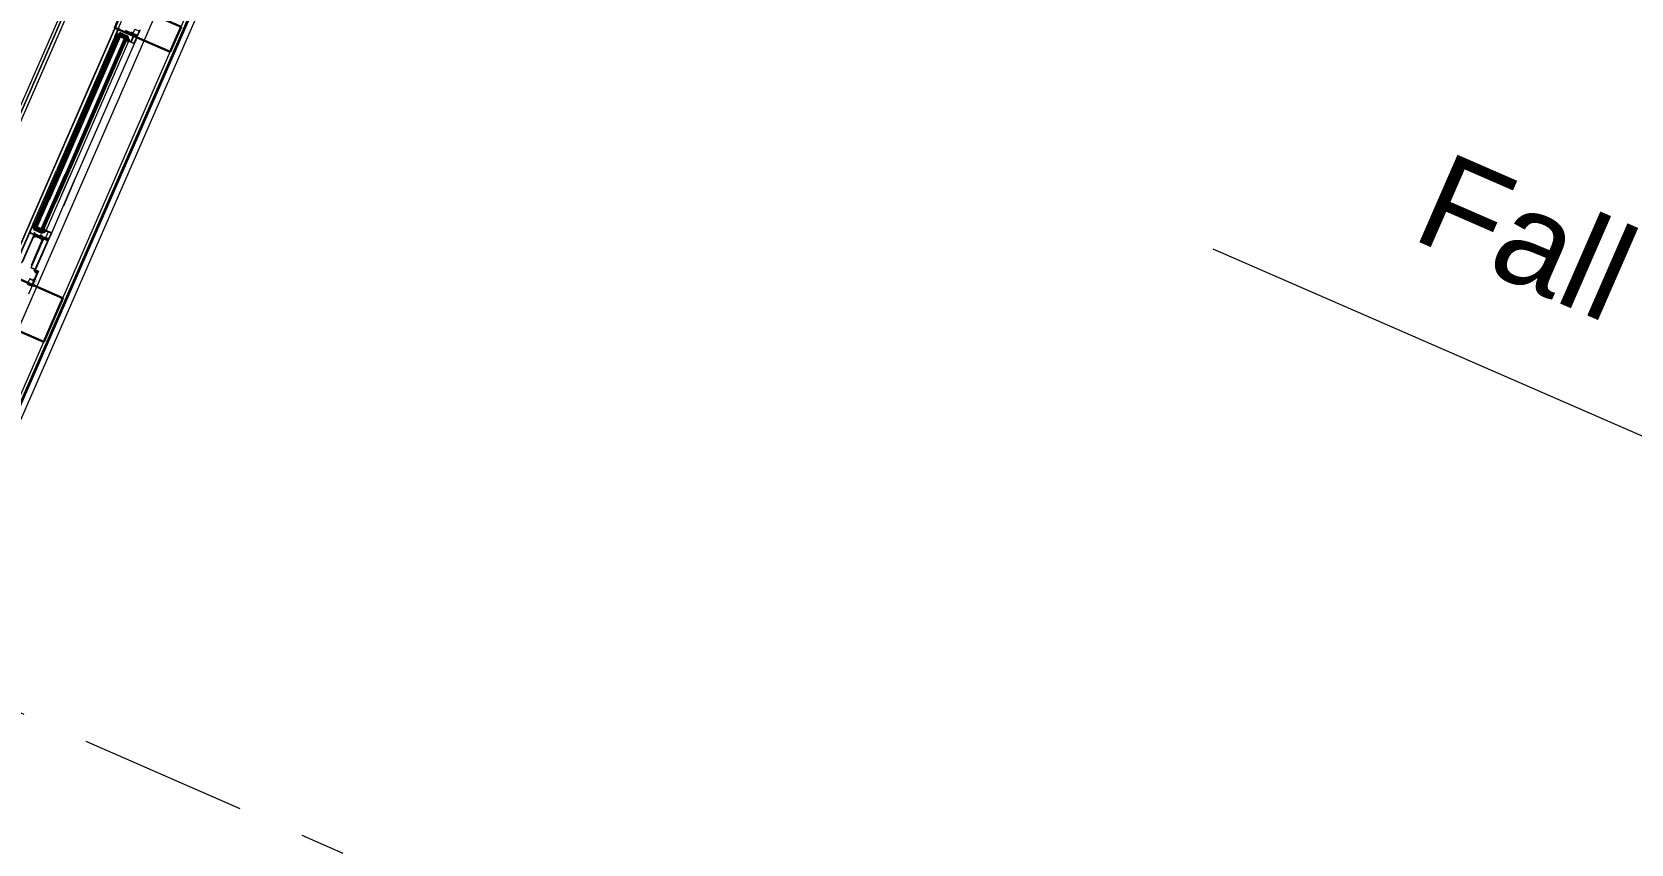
# Model space of a CAD drawing. Header units: millimetres. Extents: x -37281 to 954596, y -59787 to 956680.
# Drawn here: x 869816 to 874843, y -16851 to -14298 of the extents above; entities that cross this region are included whole.
import ezdxf
from ezdxf.enums import TextEntityAlignment as Align

# ---------------------------------------------------------------- set-up
doc = ezdxf.new("R2010")
doc.units = ezdxf.units.MM
doc.header["$MEASUREMENT"] = 0
doc.linetypes.add('Dot & Dashed', pattern=[670.277762, 352.777767, -176.388884, 0, -141.111112])
doc.linetypes.add('Double Dashed', pattern=[1093.611073, 529.166651, -211.666656, 141.111112, -211.666656])
for name, color, linetype, lineweight in [('0_Pen_No__2', 8, 'Continuous', 15), ('0_Pen_No__5', 7, 'Continuous', 25), ('0_Pen_No__6', 7, 'Continuous', 35), ('0_Pen_No__7', 7, 'Continuous', 35), ('0_Pen_No__9', 7, 'Continuous', 13), ('New_A-20-M_Floor_Slab_Pen_No__89', 8, 'Continuous', 20), ('New_A-20-M_Roof_Accessory_Pen_No__1', 7, 'Continuous', 13), ('New_A-20-M_Roof_Pen_No__93', 8, 'Continuous', 13), ('New_A-25-M_Curtain_Wall_Pen_No__90', 8, 'Continuous', 20), ('New_A-25-M_Wall_Ext_Pen_No__87', 8, 'Continuous', 20), ('New_A-95-P_Text_1_50_GA_Pen_No__1', 7, 'Continuous', 13), ('New_ArchiCAD Windows_Pen_No__1', 7, 'Continuous', 13), ('New_ArchiCAD Windows_Pen_No__3', 7, 'Continuous', 18), ('New_ArchiCAD Zone Stamps_Pen_No__9', 7, 'Continuous', 13)]:
    doc.layers.add(name, color=color, linetype=linetype, lineweight=lineweight)
for name, color, linetype, lineweight, true_color in [('0_Pen_No__40', 7, 'Continuous', 35, 0x2a2a2a), ('New_A-15-MG_Structural_Grid_Phase_2_Pen_No__222', 7, 'Continuous', 13, 0x65af33), ('New_A-20-M_Roof_Accessory_Pen_No__81', 7, 'Continuous', 20, 0x6a6a6a), ('New_A-25-M_Curtain_Wall_Pen_No__69', 7, 'Continuous', 20, 0x606060), ('New_A-35-M_FFE-Zone_Pen_No__74', 7, 'Continuous', 20, 0x606060), ('New_ArchiCAD Windows_Pen_No__23', 7, 'Continuous', 30, 0x2a2a2a)]:
    doc.layers.add(name, color=color, linetype=linetype, lineweight=lineweight, true_color=true_color)
for name, color, linetype in [('New_A-15-MG_Structural_Grid_Phase_2', 7, 'Continuous'), ('New_A-20-M_Floor_Slab', 7, 'Continuous'), ('New_A-20-M_Roof', 7, 'Continuous'), ('New_A-20-M_Roof_Accessory', 7, 'Continuous'), ('New_A-25-M_Curtain_Wall', 7, 'Continuous'), ('New_A-25-M_Wall_Ext', 7, 'Continuous'), ('New_A-35-M_FFE-Zone', 7, 'Continuous'), ('New_ArchiCAD Windows', 7, 'Continuous')]:
    doc.layers.add(name, color=color, linetype=linetype)
doc.styles.add('GENERATED_STYLE_2', font='')
doc.styles.add('GENERATED_STYLE_3', font='')
doc.styles.add('GENERATED_STYLE_4', font='')
doc.styles.get('GENERATED_STYLE_2').set_extended_font_data('Arial', bold=True)
doc.styles.get('GENERATED_STYLE_3').set_extended_font_data('Arial')
doc.styles.get('GENERATED_STYLE_4').set_extended_font_data('Swis721 BT')

# ---------------------------------------------------------------- blocks, each defined once
blk = doc.blocks.new('Wall_243_2', base_point=(874395.1, -4631.3))
at = {"layer": 'New_A-25-M_Wall_Ext_Pen_No__87', "linetype": 'Continuous', "flags": 128}
for points in [[(874303.4, -4591.3), (866445, -22613.3)], [(866536.6, -22653.2), (874395.1, -4631.3)]]:
    blk.add_lwpolyline(points, dxfattribs=at)
blk = doc.blocks.new('Wall_245_2', base_point=(874285.1, -4632.6))
at = {"layer": 'New_A-25-M_Wall_Ext_Pen_No__87', "linetype": 'Continuous', "flags": 128}
for points in [[(869174.3, -16353.3), (874285.1, -4632.6)], [(872218, -8960.2), (869023, -16287.4)]]:
    blk.add_lwpolyline(points, dxfattribs=at)
blk = doc.blocks.new('Single Office_INB 2108_81_2', base_point=(867408.1, -14183.8))
at = {"layer": 'New_A-35-M_FFE-Zone_Pen_No__74', "linetype": 'Continuous'}
for p, q in [((866201.1, -12504.5), (865300, -14571.2)), ((869958.9, -14143.1), (866201.1, -12504.5)), ((869057.7, -16209.8), (869958.9, -14143.1)), ((865300, -14571.2), (869057.7, -16209.8))]:
    blk.add_line(p, q, dxfattribs=at)
at = {"layer": 'New_ArchiCAD Zone Stamps_Pen_No__9'}
for tag, height, style, p in [('ROOM_NAME', 250, 'GENERATED_STYLE_2', (866906.9, -13138.5)), ('zoneNameLine2', 250, 'GENERATED_STYLE_2', (866718.4, -13570.7)), ('ROOM_NUMBER', 200, 'GENERATED_STYLE_3', (866530, -13991.4)), ('measuredAreaCode', 200, 'GENERATED_STYLE_3', (866373, -14351.5)), ('DUMMY_649', 200, 'GENERATED_STYLE_3', (866680.4, -14485.5)), ('DUMMY_650', 200, 'GENERATED_STYLE_3', (867029.9, -14637.9)), ('DUMMY_651', 133.3, 'GENERATED_STYLE_3', (867309.2, -14744.5))]:
    blk.add_attdef(tag, text='', height=height, rotation=336.4404, dxfattribs=dict(at, style=style)).set_placement(p, align=Align.TOP_LEFT)
blk = doc.blocks.new('Slab_14_2', base_point=(829422.8, -33019))
at = {"layer": 'New_A-20-M_Floor_Slab_Pen_No__89', "linetype": 'Continuous', "flags": 128}
blk.add_lwpolyline([(875235.6, -26822.8), (866165.9, -22868), (874174.2, -4502.5), (868527.2, -2040.2), (868435.5, -2000.1), (866447.9, -6558.2), (861160.5, -4252.6), (853558.9, -11326.4), (853176.1, -10915), (829422.8, -33019)], dxfattribs=at)
blk = doc.blocks.new('Slab_18_2', base_point=(875235.6, -26822.8))
at = {"layer": 'New_A-20-M_Floor_Slab_Pen_No__89', "linetype": 'Continuous', "flags": 128}
blk.add_lwpolyline([(875235.6, -26822.8), (866165.9, -22868), (874174.2, -4502.5), (883243.8, -8457.3)], close=True, dxfattribs=at)
blk = doc.blocks.new('Triple Window 19_2')
at = {"layer": 'New_ArchiCAD Windows_Pen_No__1', "linetype": 'Continuous'}
for p, q in [((-1175, -0.5), (-1175, 0)), ((1175, -0.5), (1175, 0)), ((-1175, -190), (-1175, -0.5)), ((1175, -190), (1175, -0.5))]:
    blk.add_line(p, q, dxfattribs=at)
at = {"layer": 'New_ArchiCAD Windows_Pen_No__23', "linetype": 'Continuous'}
for p, q in [((-1175, 0), (-1125, 0)), ((-1125, 0), (-1125, -190)), ((-268, -190), (-268, 0)), ((-268, 0), (-225, 0)), ((-225, 0), (-182, 0)), ((-182, 0), (-182, -190)), ((662.5, -190), (662.5, 0)), ((662.5, 0), (725, 0)), ((725, 0), (812.5, 0)), ((812.5, 0), (812.5, -190)), ((1100, -190), (1100, 0)), ((1100, 0), (1175, 0)), ((-1125, -190), (-1175, -190)), ((-225, -190), (-268, -190)), ((-182, -190), (-225, -190)), ((725, -190), (662.5, -190)), ((812.5, -190), (725, -190)), ((1175, -190), (1100, -190))]:
    blk.add_line(p, q, dxfattribs=at)
at = {"layer": 'New_ArchiCAD Windows_Pen_No__3', "linetype": 'Continuous'}
for p, q in [((-1175, 165), (1175, 165)), ((-1125, 0), (-268, 0)), ((-182, 0), (662.5, 0)), ((812.5, 0), (1100, 0)), ((-1175, -200), (1175, -200)), ((-268, -190), (-1125, -190)), ((662.5, -190), (-182, -190)), ((1100, -190), (812.5, -190))]:
    blk.add_line(p, q, dxfattribs=at)
blk = doc.blocks.new('Wall_353_2', base_point=(874468.4, -4712.5))
at = {"layer": 'New_ArchiCAD Windows', "color": 251, "linetype": 'Continuous', "lineweight": 20, "true_color": 0x606060, "xscale": -1, "zscale": 1000, "rotation": 66.44041158399281}
blk.add_blockref('Triple Window 19_2', (870003.6, -14451.5), dxfattribs=at)
blk = doc.blocks.new('Morph_2_2', base_point=(864302.5, 0))
at = {"layer": 'New_A-20-M_Roof_Pen_No__93', "linetype": 'Continuous', "flags": 128}
blk.add_lwpolyline([(866367, -22792), (874315.3, -4564.1)], dxfattribs=at)
blk = doc.blocks.new('Beam_8_2', base_point=(874303.4, -4591.3))
at = {"layer": 'New_A-25-M_Curtain_Wall_Pen_No__69', "linetype": 'Dot & Dashed'}
blk.add_line((874303.4, -4591.3), (866445, -22613.3), dxfattribs=at)
at = {"layer": 'New_A-25-M_Curtain_Wall_Pen_No__90', "linetype": 'Continuous'}
for p, q in [((874303.4, -4591.3), (866445, -22613.3)), ((874505.7, -4679.5), (866647.2, -22701.5))]:
    blk.add_line(p, q, dxfattribs=at)
blk = doc.blocks.new('Polyline_5_2', base_point=(876841.2, -16424.4))
at = {"layer": 'New_A-20-M_Roof_Accessory_Pen_No__1', "linetype": 'Continuous'}
for q in [(876582.7, -15766.2), (876183, -16682.8)]:
    blk.add_line((876841.2, -16424.4), q, dxfattribs=at)
at = {"layer": 'New_A-20-M_Roof_Accessory_Pen_No__81', "linetype": 'Continuous', "flags": 128}
blk.add_lwpolyline([(876841.2, -16424.4), (873530, -14980.5)], dxfattribs=at)
blk = doc.blocks.new('Standard grid marker_8')
at = {"layer": 'New_A-15-MG_Structural_Grid_Phase_2_Pen_No__222', "linetype": 'Double Dashed'}
blk.add_line((705.1, 0), (32130.3, 0), dxfattribs=at)
at = {"layer": 'New_A-15-MG_Structural_Grid_Phase_2_Pen_No__222', "style": 'GENERATED_STYLE_4'}
for tag, p in [('AC_MarkerText_1_0', (-500, 43.4)), ('AC_MarkerText_1_1', (33335.4, 43.4))]:
    blk.add_attdef(tag, text='', height=350, rotation=180, dxfattribs=at).set_placement(p, align=Align.MIDDLE_CENTER)
blk = doc.blocks.new('Standard grid marker_19')
at = {"layer": 'New_A-15-MG_Structural_Grid_Phase_2_Pen_No__222', "linetype": 'Double Dashed'}
blk.add_line((948.6, 0), (36650.5, 0), dxfattribs=at)
at = {"layer": 'New_A-15-MG_Structural_Grid_Phase_2_Pen_No__222', "style": 'GENERATED_STYLE_4'}
for tag, p in [('AC_MarkerText_1_0', (-500, -588.3)), ('AC_MarkerText_1_1', (38099.1, -588.3))]:
    blk.add_attdef(tag, text='', height=350, rotation=90, dxfattribs=at).set_placement(p, align=Align.MIDDLE_CENTER)

msp = doc.modelspace()

# ---------------------------------------------------------------- linework, layer by layer
at = {"layer": '0_Pen_No__2', "linetype": 'Continuous', "flags": 128}
for points in [[(870089.6, -14286.1), (870081.8, -14304), (870083.3, -14304.7), (870083.9, -14303.3), (870084.8, -14303.7), (870083.2, -14307.4), (870082.3, -14307), (870082.7, -14306), (870081.6, -14305.6), (870081.5, -14305.5), (870081.4, -14305.5), (870081.3, -14305.5), (870081.1, -14305.5), (870081, -14305.6), (870080.9, -14305.6), (870080.8, -14305.7), (870080.7, -14305.8), (870080.6, -14305.9), (870080.6, -14306), (870078.8, -14310), (870078.8, -14310.1), (870078.8, -14310.3), (870078.8, -14310.4), (870078.8, -14310.5), (870078.8, -14310.6), (870078.9, -14310.7), (870078.9, -14310.8), (870079, -14310.9), (870079.1, -14311), (870079.2, -14311.1), (870080.3, -14311.5), (870080.7, -14310.6), (870081.7, -14311), (870080.7, -14313.3), (870076.5, -14311.5), (870097.3, -14263.9)], [(870133.5, -14297.6), (870134.3, -14298), (870132.5, -14302), (870131.8, -14301.7), (870130.1, -14299.9), (870130, -14299.8), (870129.8, -14299.8), (870129.7, -14299.8), (870129.5, -14299.8), (870129.4, -14299.9), (870129.2, -14299.9), (870129.1, -14300), (870129, -14300.1), (870128.9, -14300.3), (870128.8, -14300.4), (870128.8, -14300.5), (870128.7, -14300.7), (870128.5, -14300.9), (870128.4, -14301), (870128.2, -14301.2), (870128, -14301.3), (870127.7, -14301.4), (870127.5, -14301.4), (870127.3, -14301.4), (870127, -14301.3), (870126.8, -14301.3), (870124.2, -14300.1), (870123, -14302.9), (870124.7, -14303.6), (870124.5, -14304.1), (870124.4, -14304.2), (870124.3, -14304.3), (870124.2, -14304.4), (870124.1, -14304.5), (870123.9, -14304.6), (870123.8, -14304.6), (870123.6, -14304.7), (870123.5, -14304.7), (870123.3, -14304.6), (870123.2, -14304.6), (870120.3, -14303.3), (870120.4, -14302.1), (870121.6, -14302.6), (870122.7, -14299.5), (870109.4, -14293.7)], [(870111.9, -14293.1), (870125.6, -14299.1), (870125.7, -14299.1), (870125.8, -14299.2), (870126, -14299.2), (870126.1, -14299.1), (870126.2, -14299.1), (870131.1, -14297.7)], [(870133.6, -14307.1), (870133.4, -14306.6), (870133.8, -14306.3), (870134.2, -14306.1), (870134.6, -14305.9), (870135, -14305.9), (870135.5, -14305.9), (870136, -14305.9), (870136.4, -14306.1), (870136.8, -14306.3), (870137.3, -14306.6), (870137.6, -14307), (870137.9, -14307.4), (870138.1, -14307.9), (870138.2, -14308.4), (870138.3, -14308.9), (870138.2, -14309.4), (870138.2, -14309.8), (870142.1, -14311.5), (870142.5, -14310.5), (870143.8, -14311), (870143.7, -14311.4), (870143.5, -14311.3), (870142.7, -14313.1), (870143, -14313.7), (870144.8, -14314.5), (870145.7, -14314.4), (870146, -14314.8), (870137.3, -14334.7), (870119.7, -14327), (870120.5, -14325.2), (870118.4, -14324.3), (870118.4, -14323.4), (870118.5, -14323.3), (870118.6, -14323.2), (870118.7, -14323.1), (870118.8, -14322.9), (870118.8, -14322.8), (870118.9, -14322.6), (870118.9, -14322.4), (870118.8, -14322.3), (870119.2, -14321.9), (870120.2, -14322.4), (870120.7, -14321.3), (870120.1, -14319.4), (870121.1, -14319.1), (870121.6, -14320.7), (870121.6, -14320.9), (870121.6, -14321.2), (870121.6, -14321.5), (870121.6, -14321.8), (870121.5, -14322), (870121.2, -14322.8), (870122.6, -14326.3), (870122.6, -14326.5), (870122.7, -14326.6), (870122.8, -14326.7), (870123, -14326.8), (870123.1, -14326.9), (870127, -14328.6)], [(870127, -14328.6), (870134.3, -14311.8), (870134.2, -14310.6), (870134.6, -14310.8), (870135, -14310.8), (870135.3, -14310.8), (870135.6, -14310.8), (870135.9, -14310.7), (870136.2, -14310.5), (870136.5, -14310.3), (870136.7, -14310.1), (870136.9, -14309.8), (870137, -14309.5), (870137.1, -14309.2), (870137.1, -14308.8), (870137.1, -14308.5), (870137, -14308.2), (870136.8, -14307.9), (870136.6, -14307.6), (870136.4, -14307.4), (870136.1, -14307.2), (870135.8, -14307.1), (870135.5, -14307), (870135.2, -14306.9), (870134.8, -14307), (870134.5, -14307.1), (870133.6, -14307.1)], [(870133.4, -14297.5), (870134.3, -14297.9), (870132.5, -14302), (870131.8, -14301.7), (870130.1, -14299.9), (870129.1, -14302.3), (870131.9, -14303.5), (870130.7, -14306.6), (870129.5, -14306.1), (870129.5, -14307.3), (870132.4, -14308.6), (870132.5, -14308.6), (870132.7, -14308.7), (870132.8, -14308.7), (870133, -14308.6), (870133.1, -14308.6), (870133.3, -14308.5), (870133.4, -14308.4), (870133.5, -14308.3), (870133.6, -14308.2), (870133.7, -14308.1), (870133.9, -14307.6), (870132.1, -14306.9), (870133.3, -14304.1), (870145.4, -14309.4), (870145.6, -14309.5), (870145.7, -14309.5), (870145.8, -14309.7), (870145.9, -14309.8), (870146, -14309.9), (870146, -14310.1), (870146, -14310.2), (870146, -14310.4), (870146, -14310.5), (870145.9, -14310.7), (870145.1, -14312.5), (870142.8, -14311.5), (870143.3, -14312.7), (870143.4, -14313), (870143.6, -14313.3), (870143.8, -14313.5), (870144.1, -14313.7), (870144.4, -14313.8), (870146.1, -14314.6), (870156.9, -14289.8)], [(869855.3, -14945.3), (869854.8, -14945.5), (869854.8, -14946), (869855, -14946.4), (869855.1, -14946.8), (869855.4, -14947.2), (869855.7, -14947.5), (869856.1, -14947.8), (869856.5, -14948.1), (869856.9, -14948.2), (869857.4, -14948.3), (869858, -14948.3), (869858.5, -14948.2), (869858.9, -14948.1), (869859.4, -14947.8), (869859.8, -14947.5), (869860.1, -14947.1), (869860.4, -14946.8), (869864.3, -14948.5), (869863.9, -14949.5), (869865.2, -14950.1), (869865.3, -14949.7), (869865.1, -14949.7), (869865.9, -14947.9), (869866.6, -14947.7), (869868.3, -14948.4), (869868.9, -14949.2), (869869.4, -14949.1), (869878.1, -14929.2), (869860.5, -14921.6), (869859.7, -14923.4), (869857.6, -14922.5), (869856.9, -14923), (869856.9, -14923.2), (869856.9, -14923.4), (869856.9, -14923.5), (869856.8, -14923.7), (869856.7, -14923.8), (869856.6, -14923.9), (869856.5, -14924.1), (869856.4, -14924.1), (869856.4, -14924.7), (869857.4, -14925.1), (869856.9, -14926.2), (869855.2, -14927.1), (869855.6, -14928), (869857.1, -14927.2), (869857.3, -14927.1), (869857.5, -14926.9), (869857.7, -14926.7), (869857.9, -14926.5), (869858, -14926.2), (869858.3, -14925.5), (869861.9, -14924.1), (869862, -14924.1), (869862.2, -14924.1), (869862.4, -14924.1), (869862.5, -14924.1), (869862.7, -14924.1), (869866.6, -14925.8)], [(869866.6, -14925.8), (869859.3, -14942.6), (869858.3, -14943.3), (869858.7, -14943.5), (869859, -14943.7), (869859.2, -14944), (869859.4, -14944.3), (869859.5, -14944.6), (869859.6, -14944.9), (869859.6, -14945.2), (869859.6, -14945.5), (869859.5, -14945.9), (869859.4, -14946.2), (869859.2, -14946.4), (869859, -14946.7), (869858.7, -14946.9), (869858.4, -14947), (869858.1, -14947.1), (869857.8, -14947.2), (869857.4, -14947.1), (869857.1, -14947.1), (869856.8, -14946.9), (869856.5, -14946.8), (869856.3, -14946.5), (869856.1, -14946.3), (869855.9, -14946), (869855.3, -14945.3)], [(869809.1, -15073.1), (869822.1, -15078.8), (869823.3, -15076), (869821, -15075), (869822.2, -15074.6), (869823, -15074.4), (869823.8, -15074.6), (869823.9, -15074.7), (869831.6, -15057.1), (869829, -15056), (869829.4, -15055), (869829.5, -15054.9), (869829.6, -15054.8), (869829.7, -15054.7), (869829.8, -15054.6), (869830.5, -15054.2), (869830.8, -15054.4), (869830.5, -15055.2), (869831.6, -15055.6), (869831.7, -15055.7), (869831.8, -15055.7), (869831.9, -15055.7), (869832.1, -15055.7), (869832.2, -15055.7), (869832.3, -15055.6), (869832.4, -15055.5), (869832.5, -15055.4), (869832.6, -15055.3), (869832.6, -15055.2), (869834.4, -15051.2), (869834.4, -15051.1), (869834.5, -15050.9), (869834.5, -15050.8), (869834.4, -15050.7), (869834.4, -15050.6), (869834.3, -15050.5), (869834.3, -15050.4), (869834.2, -15050.3), (869834.1, -15050.2), (869834, -15050.1), (869832.9, -15049.7), (869832.6, -15050.4), (869832.2, -15050.4), (869832, -15049.6), (869832, -15049.4), (869832, -15049.3), (869832, -15049.1), (869832.1, -15049), (869832.6, -15047.9), (869836.7, -15049.7), (869805.1, -15122.1)], [(869833.3, -15053), (869832.6, -15054.5), (869831, -15055.1), (869830.8, -15055), (869830.9, -15054.4), (869829.9, -15053.9)]]:
    msp.add_lwpolyline(points, dxfattribs=at)
for points in [[(870127.8, -14329.3), (870136.7, -14333.1), (870144.3, -14315.6), (870142.4, -14314.8), (870142.3, -14314.7), (870142.2, -14314.6), (870142.1, -14314.5), (870142, -14314.4), (870141.9, -14314.2), (870141.2, -14312.4), (870137.6, -14310.8), (870137.2, -14311.2), (870136.8, -14311.5), (870136.4, -14311.8), (870135.9, -14311.9), (870135.3, -14312)], [(870133.9, -14302.7), (870135.7, -14298.7), (870135.8, -14298.5), (870135.8, -14298.2), (870135.8, -14297.8), (870135.8, -14297.7), (870135.9, -14297.6), (870135.9, -14297.4), (870137.4, -14294.1), (870137.4, -14293.9), (870137.5, -14293.8), (870137.6, -14293.7), (870137.9, -14293.5), (870138, -14293.2), (870138.2, -14293), (870139.9, -14289), (870152.5, -14294.5), (870151.5, -14296.7), (870152.1, -14297), (870148.1, -14306.2), (870147.5, -14305.9), (870146.5, -14308.2)], [(869867.6, -14926), (869876.5, -14929.8), (869868.9, -14947.4), (869867, -14946.5), (869866.8, -14946.5), (869866.7, -14946.4), (869866.5, -14946.4), (869866.3, -14946.5), (869866.2, -14946.5), (869864.3, -14947.2), (869860.8, -14945.7), (869860.8, -14945.2), (869860.7, -14944.6), (869860.6, -14944.1), (869860.4, -14943.7), (869860.1, -14943.2)], [(869808.5, -15074.5), (869806.8, -15078.5), (869806.6, -15078.8), (869806.5, -15079), (869806.2, -15079.2), (869806.1, -15079.3), (869806.1, -15079.4), (869806, -15079.6), (869803.3, -15085.7), (869803.3, -15085.8), (869803.2, -15086), (869803.2, -15086.1), (869803.2, -15086.4), (869803.2, -15086.7), (869803.1, -15087), (869801.3, -15091), (869813.9, -15096.5), (869814.9, -15094.2), (869815.5, -15094.5), (869820.7, -15082.5), (869820.1, -15082.3), (869821.1, -15080)]]:
    msp.add_lwpolyline(points, close=True, dxfattribs=at)
for points in [[(869810.2, -14927.4), (869818, -14909.5), (869819.3, -14910.1), (869818.9, -14911), (869819.8, -14911.4), (869821.2, -14908.2), (869820.3, -14907.8), (869819.9, -14908.7), (869818.8, -14908.3, -0.414214), (869818.4, -14907.2), (869820.2, -14903.2, -0.414214), (869821.2, -14902.8), (869822.3, -14903.2), (869821.9, -14904.2), (869822.8, -14904.6), (869823.8, -14902.3), (869819.9, -14900.5), (869755.9, -15047.2)], [(869787.4, -15019), (869820.7, -14942.8, -0.414214), (869822, -14942.3), (869822.1, -14942.3, 0.294108), (869823.1, -14942.1), (869824.4, -14940.9), (869824.7, -14940.3), (869822.3, -14940.3), (869821.6, -14940), (869823.3, -14936), (869824.1, -14936.3), (869825.7, -14938.1), (869826.7, -14935.7), (869824, -14934.5), (869825.1, -14931.4), (869826.3, -14931.9), (869826.4, -14930.6), (869823.7, -14929.5, 0.414214), (869822.3, -14930), (869822.1, -14930.4), (869823.7, -14931.1), (869822.5, -14933.9), (869821.1, -14933.2), (869810.7, -14928.7, -0.414214)], [(869814.4, -15030.8), (869847.6, -14954.5, 0.414214), (869847.1, -14953.2), (869847.1, -14953.2, -0.294108), (869846.5, -14952.3), (869846.4, -14950.5), (869846.7, -14949.9), (869848.3, -14951.7), (869849.1, -14952), (869850.8, -14948), (869850.1, -14947.6), (869847.7, -14947.7), (869848.7, -14945.3), (869851.5, -14946.5), (869853, -14943.6), (869851.8, -14943), (869852.7, -14942.1), (869855.6, -14943.4, -0.414214), (869856.1, -14944.7), (869855.9, -14945.1), (869854.1, -14944.4), (869852.9, -14947.1), (869853.8, -14947.5), (869865, -14952.4, 0.414214), (869866.3, -14951.9), (869867.1, -14950.1), (869865.5, -14949.3), (869865.5, -14948.8), (869866, -14948.6, -0.198912), (869867.6, -14948.6), (869869.3, -14949.4), (869825.3, -15050.2), (869823.6, -15049.4, -0.198912), (869822.5, -15048.3), (869822.3, -15047.8), (869822.7, -15047.4), (869824.4, -15048.1), (869825.2, -15046.3, 0.414214), (869824.7, -15045), (869812.6, -15039.7)], [(869850.1, -14953.2, 0.112281), (869849.8, -14953.6), (869815.2, -15033, 0.112281), (869815.1, -15033.5, -0.112281), (869814.9, -15034.3), (869813.2, -15038.3), (869825.7, -15043.8), (869826.7, -15041.5), (869827.2, -15041.7), (869864.4, -14956.5), (869863.9, -14956.3), (869864.9, -14954), (869853.2, -14948.9)], [(869853.2, -14948.9), (869852.3, -14948.5), (869850.6, -14952.5, -0.112281), (869850.1, -14953.2)]]:
    msp.add_lwpolyline(points, format="xyb", dxfattribs=at)
msp.add_lwpolyline([(869820.6, -14934.7), (869821.9, -14935.2), (869820.2, -14939.2, 0.112281), (869820, -14940.1, -0.112281), (869819.9, -14940.5), (869785.3, -15020, -0.112281), (869785, -15020.3, 0.112281), (869784.5, -15021.1), (869782.7, -15025.1), (869770.2, -15019.6), (869771.2, -15017.3), (869770.9, -15017.2), (869808.1, -14931.9), (869808.3, -14932), (869809.3, -14929.8)], format="xyb", close=True, dxfattribs=at)
at = {"layer": '0_Pen_No__40', "linetype": 'Continuous'}
msp.add_line((874037.9, -5700.7), (866899.2, -22072), dxfattribs=at)
at = {"layer": '0_Pen_No__5', "linetype": 'Continuous'}
for p, q in [((870091.3, -14300.5), (869901.1, -14736.6)), ((870096.8, -14302.9), (869906.6, -14739)), ((870111.4, -14309.3), (869921.3, -14745.4)), ((870116.9, -14311.7), (869926.8, -14747.8)), ((870116.9, -14311.7), (870091.3, -14300.5)), ((870092.8, -14312.1), (870111.4, -14309.3)), ((870107.4, -14318.4), (870092.8, -14312.1)), ((870096.8, -14302.9), (870107.4, -14318.4)), ((869821.7, -14918.8), (869901.1, -14736.6)), ((869827.2, -14921.2), (869906.6, -14739)), ((869841.8, -14927.6), (869921.3, -14745.4)), ((869847.3, -14930), (869926.8, -14747.8)), ((869901.1, -14736.6), (869863.4, -14823)), ((869906.6, -14739), (869868.9, -14825.4)), ((869921.3, -14745.4), (869883.6, -14831.8)), ((869926.8, -14747.8), (869889.1, -14834.2)), ((869847.3, -14930), (869821.7, -14918.8)), ((869827.2, -14921.2), (869845.8, -14918.4)), ((869845.8, -14918.4), (869831.2, -14912)), ((869831.2, -14912), (869841.8, -14927.6))]:
    msp.add_line(p, q, dxfattribs=at)
at = {"layer": '0_Pen_No__6', "linetype": 'Continuous', "flags": 128}
msp.add_lwpolyline([(869827, -14937.6, -0.414214), (869825.7, -14938.1), (869824.1, -14936.3), (869823.3, -14936), (869821.6, -14940), (869822.3, -14940.3), (869824.7, -14940.3), (869829.6, -14938.8, -0.176327), (869830.3, -14938.9), (869844, -14944.9, -0.176327), (869844.5, -14945.3), (869846.7, -14949.9), (869848.3, -14951.7), (869849.1, -14952), (869850.8, -14948), (869850.1, -14947.6), (869847.7, -14947.7, -0.414214), (869847.2, -14946.4), (869847.2, -14946.3, 0.414214), (869846.4, -14944.3), (869843.8, -14943.1), (869845, -14940.4), (869846.7, -14941.1), (869846.9, -14940.7, 0.414214), (869846.4, -14939.4), (869843.5, -14938.1), (869842.6, -14939), (869843.8, -14939.6), (869842.3, -14942.5), (869829, -14936.7, 0.414214), (869827, -14937.5)], format="xyb", close=True, dxfattribs=at)
at = {"layer": '0_Pen_No__9', "linetype": 'Continuous'}
for p, q in [((870076.7, -14311.6), (869892.9, -14733)), ((870080.7, -14313.3), (869896.9, -14734.7)), ((870119.7, -14327), (869934.7, -14751.3)), ((870137.3, -14334.7), (869952.3, -14758.9)), ((869819.9, -14900.5), (869892.9, -14733)), ((869823.8, -14902.3), (869896.9, -14734.7)), ((869896.9, -14734.7), (869859.2, -14821.1)), ((869860.5, -14921.6), (869934.7, -14751.3)), ((869878.1, -14929.2), (869952.3, -14758.9)), ((869934.7, -14751.3), (869897.1, -14837.6)), ((869952.3, -14758.9), (869914.7, -14845.3))]:
    msp.add_line(p, q, dxfattribs=at)
at = {"layer": '0_Pen_No__9', "linetype": 'Continuous', "flags": 128}
for points in [[(870087.7, -14308), (870085.2, -14313.9), (870085, -14314.5), (870084.4, -14314.2), (870084.3, -14314.4), (870084.2, -14314.3), (870083, -14313.9), (870081.9, -14313.4), (870080.9, -14312.7), (870080.7, -14312.5), (870081.6, -14311.2), (870080.3, -14310.6), (870080.2, -14310.9), (870079.8, -14310.9), (870079.1, -14309.6), (870080.5, -14306.5), (870081.9, -14306.1), (870082.2, -14306.3), (870082, -14306.6), (870083.4, -14307.2), (870083.6, -14306.1), (870084.4, -14306.2), (870084.2, -14306.9), (870084.6, -14307.4), (870084.7, -14307.4), (870084.8, -14307.5), (870084.9, -14307.6), (870085, -14307.7), (870085.1, -14307.8), (870085.1, -14307.9), (870085.1, -14308), (870085.2, -14308.2), (870085.2, -14308.3), (870085.2, -14308.5), (870085.1, -14308.7), (870085.1, -14308.9), (870085.3, -14309.1), (870085.5, -14309), (870085.7, -14308.9), (870085.9, -14308.8), (870086, -14308.6), (870086.1, -14308.4), (870086.2, -14308.2), (870086.2, -14308.1), (870086.2, -14307.9), (870086.2, -14307.8), (870086.1, -14307.7), (870086.1, -14307.5), (870086, -14307.4), (870085.9, -14307.4), (870085.7, -14307.2), (870085.5, -14307.1), (870085.3, -14307), (870085, -14306.9), (870084.8, -14306.9), (870084.6, -14306.2), (870085, -14306), (870085.4, -14305.9), (870085.8, -14305.9), (870086.2, -14305.9), (870086.6, -14306.1), (870087, -14306.2), (870087.4, -14306.5), (870087.5, -14306.7), (870087.6, -14306.9), (870087.7, -14307.1), (870087.8, -14307.3), (870087.8, -14307.6), (870087.7, -14307.8)], [(870081.9, -14310.5), (870079.9, -14309.6), (870081, -14307), (870083, -14307.9)], [(870082, -14312.3), (870081.9, -14312.3), (870082.9, -14310), (870083.2, -14310.1), (870083.5, -14313.1), (870083.2, -14313)], [(870084.8, -14313.4), (870087.1, -14307.7), (870087.1, -14307.5), (870087.1, -14307.4), (870087, -14307.3), (870087, -14307.1), (870086.9, -14307), (870086.8, -14306.9), (870086.7, -14306.8), (870086.6, -14306.7), (870086.4, -14306.7), (870086.3, -14306.6), (870086.2, -14306.8), (870086.4, -14306.9), (870086.6, -14307.1), (870086.7, -14307.3), (870086.8, -14307.5), (870086.9, -14307.8), (870086.9, -14308), (870086.9, -14308.2), (870086.7, -14308.6), (870086.6, -14308.9), (870086.3, -14309.2), (870086.1, -14309.4), (870085.8, -14309.6), (870085.4, -14309.7), (870085.1, -14309.8), (870084.5, -14308.7), (870084.7, -14308.5), (870084.6, -14308.2), (870084.2, -14308.7), (870084.3, -14313.1), (870084.5, -14313.6), (870084.7, -14313.6)], [(870118.8, -14326.7), (870118.9, -14326.7), (870119, -14326.7), (870119.2, -14326.7), (870119.3, -14326.6), (870119.4, -14326.5), (870119.5, -14326.4), (870119.6, -14326.3), (870119.6, -14326.2), (870120, -14325.4), (870120, -14325.4), (870120, -14325.3), (870120, -14325.3), (870120, -14325.2), (870120, -14325.2), (870120, -14325.1), (870119.9, -14325.1), (870119.9, -14325), (870119.9, -14325), (870119.8, -14325), (870118.2, -14324.5), (870118.2, -14324.5), (870118.1, -14324.5), (870118.1, -14324.5), (870118.1, -14324.4), (870118.1, -14324.4), (870118, -14324.3), (870118, -14324.3), (870118, -14324.2), (870118, -14324.2), (870118, -14324.1), (870119.1, -14321.7), (870119.1, -14321.6), (870119.2, -14321.6), (870119.2, -14321.5), (870119.2, -14321.5), (870119.3, -14321.5), (870119.3, -14321.5), (870119.4, -14321.5), (870119.4, -14321.5), (870120.5, -14321.5), (870120.5, -14321.5), (870120.6, -14321.5), (870120.6, -14321.5), (870120.7, -14321.5), (870120.7, -14321.5), (870120.7, -14321.4), (870120.8, -14321.4), (870120.8, -14321.3), (870120.8, -14321.3), (870120.8, -14321.2), (870120.8, -14321.2), (870120.8, -14321.1), (870120.2, -14319.2), (870119.6, -14317.2), (870119.2, -14315.2), (870119.1, -14313.1), (870119.1, -14312.8), (870119, -14312.6), (870118.9, -14312.4), (870118.8, -14312.2), (870118.6, -14312.1), (870118.4, -14311.9), (870118.2, -14311.8), (870118, -14311.8), (870117.7, -14311.8), (870117.5, -14311.8), (870117.2, -14311.9), (870117, -14312), (870116.8, -14312.1), (870116.7, -14312.3), (870115.8, -14314.2), (870115.8, -14314.2), (870115.8, -14314.3), (870115.8, -14314.4), (870115.8, -14314.5), (870115.8, -14314.6), (870115.9, -14314.6), (870115.9, -14314.7), (870116, -14314.8), (870116.1, -14314.8), (870116.1, -14314.8), (870116.2, -14314.9), (870116.3, -14314.9), (870116.4, -14314.9), (870116.5, -14314.8), (870116.5, -14314.8), (870116.6, -14314.8), (870116.7, -14314.7), (870116.7, -14314.6), (870116.8, -14314.6), (870117.2, -14313.6), (870117.2, -14313.5), (870117.2, -14313.5), (870117.3, -14313.5), (870117.3, -14313.4), (870117.4, -14313.4), (870117.4, -14313.4), (870117.4, -14313.4), (870117.5, -14313.4), (870117.5, -14313.5), (870117.5, -14313.5), (870117.5, -14313.6), (870116.6, -14317.2), (870116.6, -14317.3), (870116.6, -14317.4), (870116.6, -14317.4), (870116.6, -14317.5), (870116.7, -14317.5), (870116.7, -14317.5), (870116.8, -14317.6), (870117, -14317.7), (870117.1, -14317.7), (870117.2, -14317.8), (870117.2, -14317.8), (870117.3, -14317.9), (870117.3, -14318), (870117.3, -14318.1), (870117.3, -14318.2), (870117.3, -14318.3), (870117.3, -14318.3), (870117.3, -14318.4), (870117.2, -14318.5), (870117.1, -14318.5), (870116.9, -14318.7), (870116.8, -14318.8), (870116.8, -14318.8), (870116.8, -14318.8), (870116.7, -14318.8), (870115.3, -14318.8), (870115.2, -14318.9), (870115.2, -14318.9), (870114.8, -14319), (870114.4, -14319.2), (870113.9, -14319.5), (870113.6, -14319.8), (870113.3, -14320.2), (870113, -14320.6), (870111.2, -14324.8), (870111.2, -14324.9), (870111.1, -14325.1), (870111.1, -14325.2), (870111.2, -14325.4), (870111.2, -14325.6), (870111.3, -14325.7), (870111.4, -14325.8), (870111.5, -14325.9), (870111.7, -14326), (870111.8, -14326.1), (870112, -14326.1), (870112.2, -14326.2), (870112.3, -14326.1), (870112.5, -14326.1), (870112.6, -14326), (870112.8, -14325.9), (870112.9, -14325.8), (870113.1, -14325.6), (870113.3, -14325.5), (870113.5, -14325.4), (870113.7, -14325.3), (870114, -14325.3), (870114.2, -14325.3), (870114.4, -14325.4)], [(870116.1, -14321.2), (870116.2, -14321.1), (870116.2, -14321), (870116.2, -14320.8), (870116.2, -14320.7), (870116.1, -14320.6), (870116.1, -14320.4), (870116, -14320.3), (870115.9, -14320.3), (870115.8, -14320.2), (870115.6, -14320.1), (870115.5, -14320.1), (870115.4, -14320.1), (870115.2, -14320.1), (870114.9, -14320.2), (870114.5, -14320.4), (870114.2, -14320.6), (870113.9, -14320.9), (870113.7, -14321.2), (870113.5, -14321.6), (870111.9, -14325.1), (870111.9, -14325.1), (870111.9, -14325.2), (870111.9, -14325.2), (870111.9, -14325.2), (870111.9, -14325.2), (870112, -14325.3), (870112, -14325.3), (870112, -14325.3), (870112, -14325.3), (870112, -14325.3), (870112.1, -14325.3), (870112.1, -14325.3), (870112.1, -14325.3), (870112.1, -14325.3), (870112.2, -14325.3), (870112.2, -14325.3), (870112.2, -14325.3), (870112.2, -14325.3), (870112.2, -14325.2), (870112.4, -14324.9), (870112.4, -14324.9), (870112.4, -14324.8), (870112.4, -14324.8), (870112.4, -14324.7), (870112.4, -14324.7), (870112.4, -14324.6), (870112.3, -14324.6), (870112.3, -14324.6), (870112.3, -14324.5), (870112.5, -14324.1), (870112.7, -14323.8), (870113, -14323.6), (870113.3, -14323.3), (870113.7, -14323.2), (870114, -14323), (870114.4, -14323), (870114.8, -14323), (870114.9, -14323), (870115, -14323), (870115.2, -14322.9), (870115.3, -14322.9), (870115.4, -14322.8), (870115.5, -14322.7), (870115.5, -14322.6), (870115.6, -14322.5)], [(869824.8, -14911), (869827.4, -14905.2), (869827.6, -14904.6), (869827.1, -14904.4), (869827.1, -14904.2), (869827, -14904.2), (869825.9, -14903.6), (869824.8, -14903.2), (869823.6, -14902.9), (869823.3, -14902.8), (869823, -14904.4), (869821.6, -14903.8), (869821.8, -14903.5), (869821.5, -14903.3), (869820.1, -14903.7), (869818.7, -14906.8), (869819.4, -14908.1), (869819.8, -14908.1), (869819.9, -14907.8), (869821.2, -14908.4), (869820.5, -14909.3), (869821.2, -14909.8), (869821.6, -14909.3), (869822.2, -14909.2), (869822.3, -14909.2), (869822.4, -14909.3), (869822.5, -14909.3), (869822.6, -14909.3), (869822.8, -14909.3), (869822.9, -14909.2), (869823, -14909.2), (869823.1, -14909.1), (869823.3, -14909), (869823.4, -14908.8), (869823.5, -14908.7), (869823.6, -14908.5), (869823.9, -14908.5), (869824, -14908.7), (869824.1, -14909), (869824.1, -14909.2), (869824, -14909.4), (869824, -14909.6), (869823.9, -14909.8), (869823.8, -14909.9), (869823.7, -14910), (869823.6, -14910.1), (869823.4, -14910.1), (869823.3, -14910.2), (869823.2, -14910.2), (869823, -14910.1), (869822.8, -14910.1), (869822.6, -14910), (869822.3, -14910), (869822.1, -14909.8), (869822, -14909.7), (869821.3, -14910), (869821.4, -14910.4), (869821.7, -14910.8), (869821.9, -14911.1), (869822.2, -14911.4), (869822.6, -14911.6), (869823, -14911.7), (869823.4, -14911.8), (869823.6, -14911.8), (869823.9, -14911.8), (869824.1, -14911.7), (869824.3, -14911.5), (869824.5, -14911.4), (869824.6, -14911.2)], [(869822.6, -14905.1), (869820.6, -14904.2), (869819.5, -14906.8), (869821.5, -14907.7)], [(869826.7, -14905.2), (869824.1, -14910.8), (869824, -14910.9), (869823.9, -14911), (869823.8, -14911.1), (869823.6, -14911.1), (869823.5, -14911.1), (869823.3, -14911.1), (869823.2, -14911.1), (869823, -14911.1), (869822.9, -14911), (869822.8, -14910.9), (869822.9, -14910.8), (869823.1, -14910.8), (869823.3, -14910.8), (869823.6, -14910.8), (869823.8, -14910.7), (869824, -14910.6), (869824.2, -14910.4), (869824.4, -14910.3), (869824.5, -14909.9), (869824.6, -14909.6), (869824.7, -14909.3), (869824.7, -14908.9), (869824.6, -14908.5), (869824.5, -14908.2), (869824.3, -14907.9), (869823.1, -14908.2), (869823, -14908.5), (869822.7, -14908.6), (869822.9, -14908), (869826.2, -14905.1), (869826.7, -14904.9), (869826.8, -14905)], [(869824, -14903.9), (869823.9, -14903.9), (869822.9, -14906.1), (869823.2, -14906.4), (869825.6, -14904.5), (869825.4, -14904.4)], [(869859.6, -14921.1), (869859.7, -14921.2), (869859.8, -14921.3), (869859.8, -14921.4), (869859.9, -14921.5), (869859.9, -14921.7), (869859.9, -14921.8), (869859.9, -14921.9), (869859.8, -14922.1), (869859.5, -14922.9), (869859.5, -14922.9), (869859.4, -14922.9), (869859.4, -14923), (869859.3, -14923), (869859.3, -14923), (869859.2, -14923), (869859.2, -14923), (869859.1, -14923), (869859.1, -14923), (869859.1, -14923), (869857.6, -14922.2), (869857.6, -14922.1), (869857.5, -14922.1), (869857.5, -14922.1), (869857.4, -14922.1), (869857.4, -14922.1), (869857.3, -14922.2), (869857.3, -14922.2), (869857.3, -14922.2), (869857.2, -14922.3), (869857.2, -14922.3), (869856.1, -14924.8), (869856.1, -14924.8), (869856.1, -14924.9), (869856.1, -14924.9), (869856.1, -14925), (869856.1, -14925), (869856.1, -14925), (869856.2, -14925.1), (869856.2, -14925.1), (869857, -14925.8), (869857, -14925.9), (869857, -14925.9), (869857.1, -14926), (869857.1, -14926), (869857.1, -14926.1), (869857.1, -14926.1), (869857.1, -14926.2), (869857, -14926.2), (869857, -14926.3), (869857, -14926.3), (869856.9, -14926.3), (869856.9, -14926.3), (869855.1, -14927.2), (869853.2, -14928.1), (869851.4, -14929.3), (869849.9, -14930.6), (869849.7, -14930.8), (869849.5, -14930.9), (869849.2, -14930.9), (869849, -14931), (869848.7, -14930.9), (869848.5, -14930.9), (869848.3, -14930.8), (869848.1, -14930.6), (869847.9, -14930.5), (869847.8, -14930.3), (869847.7, -14930.1), (869847.6, -14929.8), (869847.6, -14929.6), (869847.6, -14929.4), (869848.4, -14927.5), (869848.4, -14927.4), (869848.5, -14927.3), (869848.6, -14927.3), (869848.6, -14927.2), (869848.7, -14927.2), (869848.8, -14927.2), (869848.9, -14927.2), (869848.9, -14927.2), (869849, -14927.2), (869849.1, -14927.2), (869849.2, -14927.3), (869849.2, -14927.3), (869849.3, -14927.4), (869849.3, -14927.5), (869849.4, -14927.6), (869849.4, -14927.6), (869849.4, -14927.7), (869849.4, -14927.8), (869849.3, -14927.9), (869848.9, -14928.9), (869848.9, -14928.9), (869848.9, -14928.9), (869848.9, -14929), (869848.9, -14929), (869848.9, -14929.1), (869848.9, -14929.1), (869848.9, -14929.2), (869849, -14929.1), (869849, -14929.1), (869849.1, -14929.1), (869849.1, -14929.1), (869851.2, -14925.9), (869851.2, -14925.9), (869851.3, -14925.8), (869851.3, -14925.8), (869851.4, -14925.8), (869851.4, -14925.8), (869851.5, -14925.8), (869851.5, -14925.8), (869851.8, -14926), (869851.9, -14926), (869852, -14926), (869852.1, -14926), (869852.1, -14926), (869852.2, -14925.9), (869852.3, -14925.9), (869852.4, -14925.8), (869852.4, -14925.8), (869852.5, -14925.7), (869852.5, -14925.6), (869852.5, -14925.5), (869852.5, -14925.4), (869852.5, -14925.1), (869852.5, -14925.1), (869852.4, -14925), (869852.4, -14925), (869852.4, -14925), (869851.5, -14923.9), (869851.4, -14923.8), (869851.4, -14923.8), (869851.3, -14923.4), (869851.1, -14923), (869851, -14922.5), (869851, -14922), (869851.1, -14921.5), (869851.2, -14921), (869853, -14916.9), (869853.1, -14916.7), (869853.2, -14916.6), (869853.3, -14916.5), (869853.5, -14916.4), (869853.6, -14916.3), (869853.8, -14916.3), (869853.9, -14916.3), (869854.1, -14916.3), (869854.3, -14916.3), (869854.4, -14916.4), (869854.6, -14916.5), (869854.7, -14916.6), (869854.8, -14916.7), (869854.9, -14916.9), (869854.9, -14917), (869854.9, -14917.2), (869854.9, -14917.4), (869854.9, -14917.6), (869855, -14917.9), (869855, -14918.1), (869855.2, -14918.3), (869855.3, -14918.5), (869855.5, -14918.7), (869855.7, -14918.8)], [(869853.8, -14922.9), (869853.7, -14923), (869853.6, -14923.1), (869853.5, -14923.2), (869853.4, -14923.3), (869853.3, -14923.3), (869853.2, -14923.4), (869853, -14923.4), (869852.9, -14923.4), (869852.8, -14923.3), (869852.7, -14923.3), (869852.5, -14923.2), (869852.4, -14923.1), (869852.4, -14923), (869852.2, -14922.6), (869852.1, -14922.2), (869852, -14921.9), (869852, -14921.5), (869852.1, -14921.1), (869852.2, -14920.7), (869853.8, -14917.2), (869853.8, -14917.1), (869853.8, -14917.1), (869853.8, -14917.1), (869853.8, -14917.1), (869853.9, -14917.1), (869853.9, -14917.1), (869853.9, -14917.1), (869853.9, -14917.1), (869854, -14917.1), (869854, -14917.1), (869854, -14917.1), (869854, -14917.1), (869854, -14917.1), (869854.1, -14917.2), (869854.1, -14917.2), (869854.1, -14917.2), (869854.1, -14917.2), (869854.1, -14917.3), (869854.1, -14917.3), (869853.9, -14917.6), (869853.9, -14917.7), (869853.9, -14917.7), (869853.8, -14917.7), (869853.8, -14917.8), (869853.7, -14917.8), (869853.7, -14917.8), (869853.7, -14917.8), (869853.6, -14917.8), (869853.6, -14917.9), (869853.5, -14918.2), (869853.4, -14918.6), (869853.4, -14919), (869853.4, -14919.4), (869853.5, -14919.8), (869853.7, -14920.1), (869853.9, -14920.4), (869854.2, -14920.7), (869854.2, -14920.8), (869854.3, -14920.9), (869854.4, -14921), (869854.4, -14921.1), (869854.4, -14921.2), (869854.4, -14921.4), (869854.4, -14921.5), (869854.4, -14921.6)], [(869832.5, -15052.7), (869832.9, -15051.9), (869831.5, -15051.3), (869830.8, -15053), (869832.1, -15053.6)]]:
    msp.add_lwpolyline(points, close=True, dxfattribs=at)
msp.add_lwpolyline([(869829.9, -15053.9), (869829.6, -15054.8), (869829, -15054.5), (869830.2, -15051.8), (869830.6, -15050), (869830.6, -15049.8), (869830.6, -15049.6), (869830.5, -15049.5), (869830.5, -15049.3), (869830.4, -15049.2), (869830.3, -15049), (869830.1, -15048.9), (869830, -15048.9), (869829.8, -15048.8), (869829.7, -15048.8), (869829.4, -15048.8), (869829.1, -15048.9), (869828.8, -15049.1), (869828.6, -15049.2), (869828.3, -15049.5), (869828.2, -15049.7), (869828, -15050), (869827.7, -15050.6), (869827.4, -15051.5), (869827.3, -15052.5), (869827.3, -15052.6), (869827.3, -15052.7), (869827.3, -15052.8), (869827.4, -15052.9), (869827.4, -15053), (869827.5, -15053), (869827.6, -15053.1), (869827.6, -15053.1), (869827.7, -15053.2), (869827.8, -15053.2), (869827.9, -15053.3), (869827.9, -15053.4), (869828, -15053.5), (869828, -15053.6), (869828, -15053.7), (869828, -15053.8), (869828, -15053.9), (869827.9, -15054), (869827.9, -15054.1), (869827.8, -15054.2), (869827.7, -15054.2), (869827.6, -15054.3), (869827.5, -15054.3), (869827.4, -15054.3), (869827.3, -15054.3), (869827.2, -15054.3), (869827, -15054.2), (869826.7, -15054), (869826.5, -15053.8), (869826.3, -15053.6), (869826.2, -15053.4), (869826.1, -15053.1), (869826.1, -15052.8), (869826.1, -15052.5), (869826.2, -15051.4), (869826.6, -15050.2), (869827.3, -15048.7), (869827.4, -15048.4), (869827.7, -15048.2), (869827.9, -15047.9), (869828.2, -15047.8), (869828.9, -15047.5), (869829.2, -15047.4), (869829.5, -15047.3), (869830, -15047.3), (869830.4, -15047.4), (869830.8, -15047.6), (869831.7, -15047.9), (869831.8, -15048), (869831.9, -15048.1), (869832, -15048.2), (869832, -15048.3), (869832.1, -15048.4), (869832.1, -15048.5), (869832.1, -15048.6), (869832.1, -15048.7), (869832.1, -15048.9), (869832.1, -15049), (869831.6, -15050.1), (869832.6, -15050.5), (869833, -15050), (869833.2, -15050.1), (869833.9, -15051.7), (869833.3, -15053)], dxfattribs=at)

# ---------------------------------------------------------------- block references
at = {"layer": 'New_A-15-MG_Structural_Grid_Phase_2', "color": 8, "linetype": 'Continuous', "lineweight": 15, "zscale": 1000}
for name, p, rotation in [('Standard grid marker_19', (876482, 840.1), 246.440411583993), ('Standard grid marker_8', (880139.5, -20956.1), 156.4404115839929)]:
    msp.add_blockref(name, p, dxfattribs=dict(at, rotation=rotation))
at = {"layer": 'New_A-20-M_Floor_Slab', "color": 8, "linetype": 'Continuous', "lineweight": 20}
for name, p in [('Slab_14_2', (829422.8, -33019)), ('Slab_18_2', (875235.6, -26822.8))]:
    msp.add_blockref(name, p, dxfattribs=at)
at = {"layer": 'New_A-20-M_Roof', "linetype": 'Continuous', "lineweight": 0}
msp.add_blockref('Morph_2_2', (864302.5, 0), dxfattribs=at)
at = {"layer": 'New_A-20-M_Roof_Accessory', "color": 251, "linetype": 'Continuous', "lineweight": 20, "true_color": 0x6a6a6a}
msp.add_blockref('Polyline_5_2', (876841.2, -16424.4), dxfattribs=at)
at = {"layer": 'New_A-25-M_Curtain_Wall', "color": 8, "lineweight": 20}
msp.add_blockref('Beam_8_2', (874303.4, -4591.3), dxfattribs=at)
at = {"layer": 'New_A-25-M_Wall_Ext', "color": 250, "lineweight": 50, "true_color": 0x2a2a2a}
for name, p in [('Wall_245_2', (874285.1, -4632.6)), ('Wall_353_2', (874468.4, -4712.5)), ('Wall_243_2', (874395.1, -4631.3))]:
    msp.add_blockref(name, p, dxfattribs=at)
at = {"layer": 'New_A-35-M_FFE-Zone', "linetype": 'Continuous'}
ref = msp.add_blockref('Single Office_INB 2108_81_2', (867408.1, -14183.8), dxfattribs=at)
ref.add_attrib('ROOM_NAME', 'Single Office', dxfattribs={"layer": 'New_ArchiCAD Zone Stamps_Pen_No__9', "color": 7, "height": 250, "rotation": 336.4404, "style": 'GENERATED_STYLE_2'}).set_placement((866906.9, -13138.5), align=Align.TOP_LEFT)
ref.add_attrib('ROOM_NUMBER', 'INB 2108', dxfattribs={"layer": 'New_ArchiCAD Zone Stamps_Pen_No__9', "color": 7, "height": 200, "rotation": 336.4404, "style": 'GENERATED_STYLE_3'}).set_placement((866530, -13991.4), align=Align.TOP_LEFT)
ref.add_attrib('zoneNameLine2', 'ID. SF520', dxfattribs={"layer": 'New_ArchiCAD Zone Stamps_Pen_No__9', "color": 7, "height": 250, "rotation": 336.4404, "style": 'GENERATED_STYLE_2'}).set_placement((866718.4, -13570.7), align=Align.TOP_LEFT)
ref.add_attrib('measuredAreaCode', 'A: ', dxfattribs={"layer": 'New_ArchiCAD Zone Stamps_Pen_No__9', "color": 7, "height": 200, "rotation": 336.4404, "style": 'GENERATED_STYLE_3'}).set_placement((866373, -14351.5), align=Align.TOP_LEFT)
ref.add_attrib('DUMMY_649', '9.2', dxfattribs={"layer": 'New_ArchiCAD Zone Stamps_Pen_No__9', "color": 7, "height": 200, "rotation": 336.4404, "style": 'GENERATED_STYLE_3'}).set_placement((866680.4, -14485.5), align=Align.TOP_LEFT)
ref.add_attrib('DUMMY_650', ' m', dxfattribs={"layer": 'New_ArchiCAD Zone Stamps_Pen_No__9', "color": 7, "height": 200, "rotation": 336.4404, "style": 'GENERATED_STYLE_3'}).set_placement((867029.9, -14637.9), align=Align.TOP_LEFT)
ref.add_attrib('DUMMY_651', '2', dxfattribs={"layer": 'New_ArchiCAD Zone Stamps_Pen_No__9', "color": 7, "height": 133.3, "rotation": 336.4404, "style": 'GENERATED_STYLE_3'}).set_placement((867309.2, -14744.5), align=Align.TOP_LEFT)

# ---------------------------------------------------------------- texts
at = {"layer": '0_Pen_No__7', "linetype": 'Continuous', "attachment_point": 7, "rotation": 246.4404, "style": 'GENERATED_STYLE_3'}
for s, insert, char_height in [('\\A1;{\\fArial|b0|i0|c0|p34;410010}', (870080.8, -14315.4), 2.5), ('\\A1;{\\fArial|b0|i0|c0|p34;AS0016}', (870111.7, -14327.1), 2.5), ('\\A1;{\\fArial|b0|i0|c0|p34;591007}', (870145.6, -14319.2), 2.5), ('\\A1;{\\fArial|b0|i0|c0|p34;410010}', (869829.7, -14891.3), 2.5), ('\\A1;{\\fArial|b0|i0|c0|p34;AS0016}', (869860, -14904.4), 2.5), ('\\A1;{\\fArial|b0|i0|c0|p34;591007}', (869877.1, -14935.1), 2.5), ('\\A1;{\\fArial|b0|i0|c0|p34;FY1208}', (869827.8, -15075.7), 5)]:
    msp.add_mtext(s, dxfattribs=dict(at, insert=insert, char_height=char_height))
at = {"layer": 'New_A-95-P_Text_1_50_GA_Pen_No__1', "linetype": 'Continuous', "insert": (875205.8, -15079.7), "char_height": 300.011, "attachment_point": 2, "rotation": 336.4404, "style": 'GENERATED_STYLE_4'}
msp.add_mtext('\\A1;{\\fSwis721 BT|b0|i0|c0|p34;Fall 1 in 80}', dxfattribs=at)

doc.saveas('drawing.dxf')
